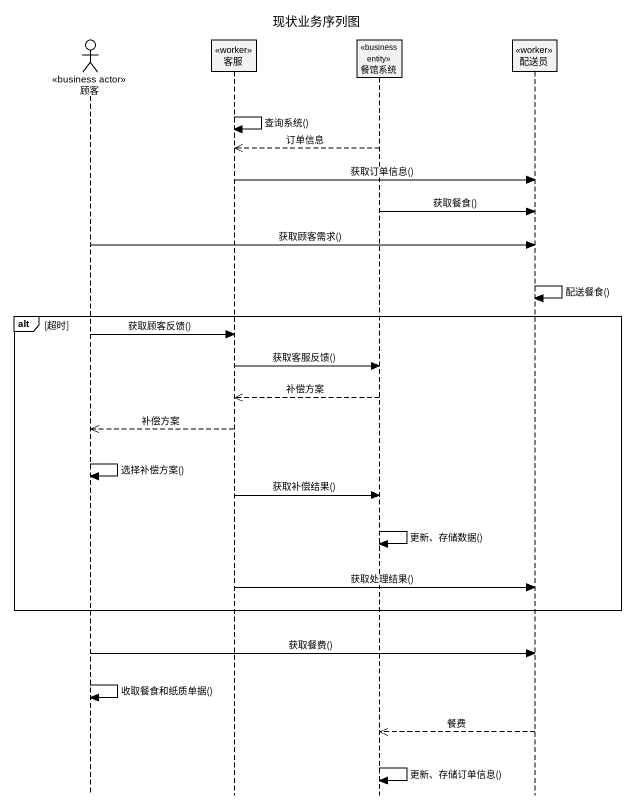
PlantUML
@startuml
title 现状业务序列图
hide footbox
actor 顾客 <<business actor>>
participant 客服 <<worker>>
participant 餐馆系统 <<business entity>>
participant 配送员 <<worker>>

客服 -> 客服 : 查询系统()
餐馆系统 -->> 客服 : 订单信息
客服 -> 配送员 : 获取订单信息()
餐馆系统 -> 配送员 : 获取餐食()
顾客 -> 配送员 : 获取顾客需求()
配送员 -> 配送员 : 配送餐食()
alt 超时
  顾客 -> 客服 : 获取顾客反馈()
  客服 -> 餐馆系统 : 获取客服反馈()
  餐馆系统 -->> 客服 : 补偿方案
  客服 -->> 顾客 : 补偿方案
  顾客 -> 顾客 : 选择补偿方案()
  客服 -> 餐馆系统 : 获取补偿结果()
  餐馆系统 -> 餐馆系统 : 更新、存储数据()
  客服 -> 配送员 : 获取处理结果()
end
顾客 -> 配送员 : 获取餐费()
顾客 -> 顾客 : 收取餐食和纸质单据()
配送员 -->> 餐馆系统 : 餐费
餐馆系统 -> 餐馆系统 : 更新、存储订单信息()
@enduml
